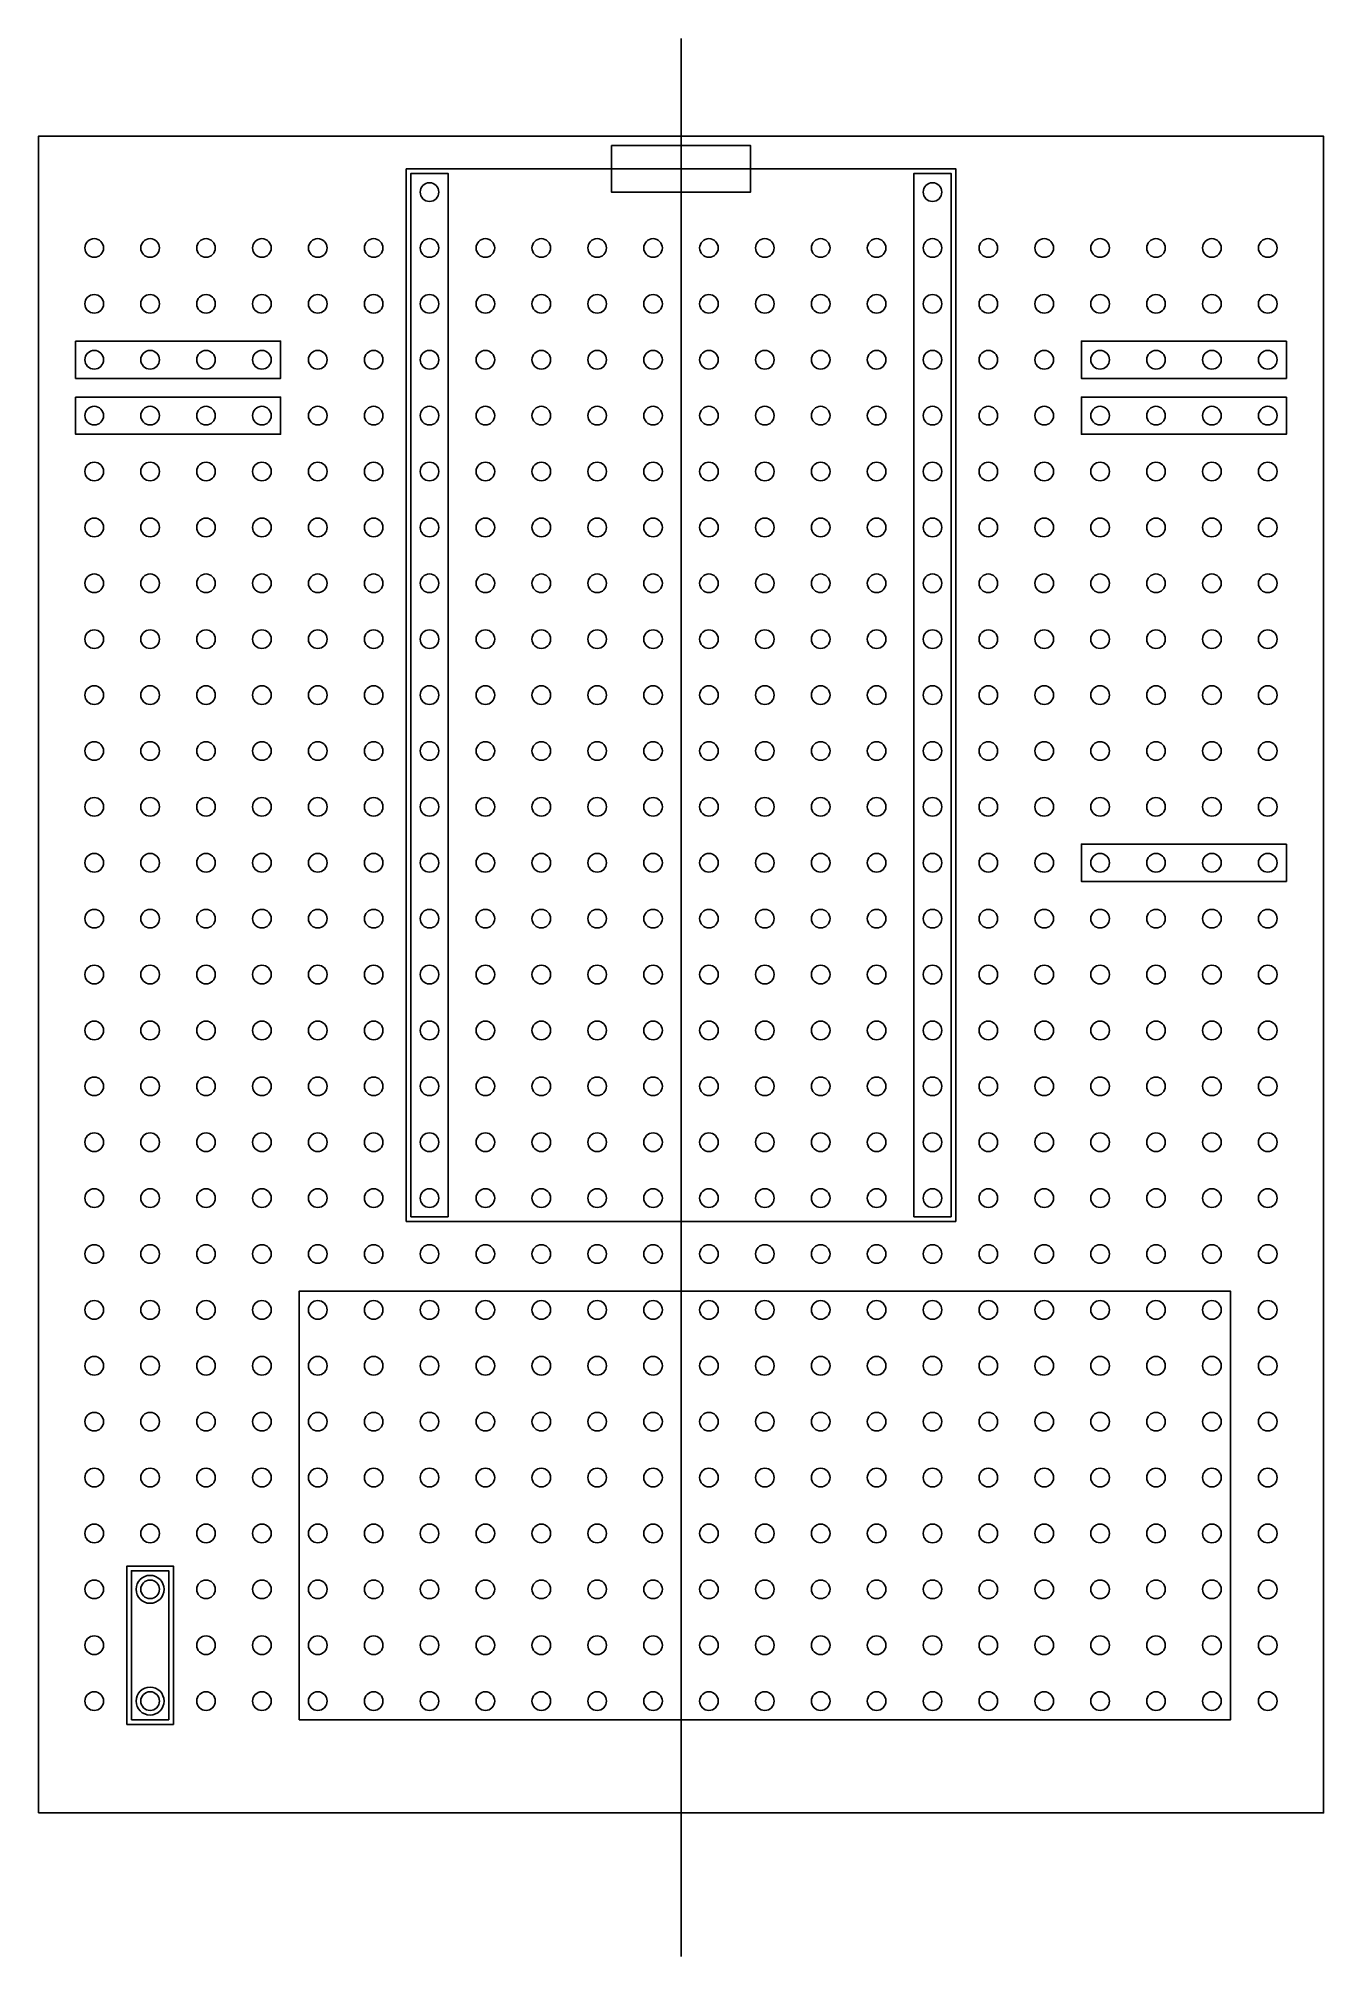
# Model space of a CAD drawing. Header units: inches. Extents: x -6 to 132, y -27 to 179.
import ezdxf

# ---------------------------------------------------------------- set-up
doc = ezdxf.new("R2010")
doc.units = ezdxf.units.IN
doc.header["$MEASUREMENT"] = 0

msp = doc.modelspace()

# ---------------------------------------------------------------- linework, layer by layer
msp.add_line((63, -27.43), (63, 178.5))
for points in [[(-6, -12), (132, -12), (132, 168), (-6, 168)], [(55.55, 167.01), (70.45, 167.01), (70.45, 161.99), (55.55, 161.99)], [(33.5, 164.5), (92.5, 164.5), (92.5, 51.5), (33.5, 51.5)], [(34, 52), (38, 52), (38, 164), (34, 164)], [(92, 52), (88, 52), (88, 164), (92, 164)], [(-2, 146), (20, 146), (20, 142), (-2, 142)], [(128, 146), (106, 146), (106, 142), (128, 142)], [(-2, 140), (20, 140), (20, 136), (-2, 136)], [(128, 140), (106, 140), (106, 136), (128, 136)], [(128, 92), (106, 92), (106, 88), (128, 88)], [(22, -2), (122, -2), (122, 44), (22, 44)], [(3.5, -2.5), (8.5, -2.5), (8.5, 14.5), (3.5, 14.5)], [(4, -2), (8, -2), (8, 14), (4, 14)]]:
    msp.add_lwpolyline(points, close=True)
for centre, radius in [((36, 162), 1), ((90, 162), 1), ((0, 156), 1), ((6, 156), 1), ((12, 156), 1), ((18, 156), 1), ((24, 156), 1), ((30, 156), 1), ((36, 156), 1), ((42, 156), 1), ((48, 156), 1), ((54, 156), 1), ((60, 156), 1), ((66, 156), 1), ((72, 156), 1), ((78, 156), 1), ((84, 156), 1), ((90, 156), 1), ((96, 156), 1), ((102, 156), 1), ((108, 156), 1), ((114, 156), 1), ((120, 156), 1), ((126, 156), 1), ((0, 150), 1), ((6, 150), 1), ((12, 150), 1), ((18, 150), 1), ((24, 150), 1), ((30, 150), 1), ((36, 150), 1), ((42, 150), 1), ((48, 150), 1), ((54, 150), 1), ((60, 150), 1), ((66, 150), 1), ((72, 150), 1), ((78, 150), 1), ((84, 150), 1), ((90, 150), 1), ((96, 150), 1), ((102, 150), 1), ((108, 150), 1), ((114, 150), 1), ((120, 150), 1), ((126, 150), 1), ((0, 144), 1), ((6, 144), 1), ((12, 144), 1), ((18, 144), 1), ((24, 144), 1), ((30, 144), 1), ((36, 144), 1), ((42, 144), 1), ((48, 144), 1), ((54, 144), 1), ((60, 144), 1), ((66, 144), 1), ((72, 144), 1), ((78, 144), 1), ((84, 144), 1), ((90, 144), 1), ((96, 144), 1), ((102, 144), 1), ((108, 144), 1), ((114, 144), 1), ((120, 144), 1), ((126, 144), 1), ((0, 138), 1), ((6, 138), 1), ((12, 138), 1), ((18, 138), 1), ((24, 138), 1), ((30, 138), 1), ((36, 138), 1), ((42, 138), 1), ((48, 138), 1), ((54, 138), 1), ((60, 138), 1), ((66, 138), 1), ((72, 138), 1), ((78, 138), 1), ((84, 138), 1), ((90, 138), 1), ((96, 138), 1), ((102, 138), 1), ((108, 138), 1), ((114, 138), 1), ((120, 138), 1), ((126, 138), 1), ((0, 132), 1), ((6, 132), 1), ((12, 132), 1), ((18, 132), 1), ((24, 132), 1), ((30, 132), 1), ((36, 132), 1), ((42, 132), 1), ((48, 132), 1), ((54, 132), 1), ((60, 132), 1), ((66, 132), 1), ((72, 132), 1), ((78, 132), 1), ((84, 132), 1), ((90, 132), 1), ((96, 132), 1), ((102, 132), 1), ((108, 132), 1), ((114, 132), 1), ((120, 132), 1), ((126, 132), 1), ((0, 126), 1), ((6, 126), 1), ((12, 126), 1), ((18, 126), 1), ((24, 126), 1), ((30, 126), 1), ((36, 126), 1), ((42, 126), 1), ((48, 126), 1), ((54, 126), 1), ((60, 126), 1), ((66, 126), 1), ((72, 126), 1), ((78, 126), 1), ((84, 126), 1), ((90, 126), 1), ((96, 126), 1), ((102, 126), 1), ((108, 126), 1), ((114, 126), 1), ((120, 126), 1), ((126, 126), 1), ((0, 120), 1), ((6, 120), 1), ((12, 120), 1), ((18, 120), 1), ((24, 120), 1), ((30, 120), 1), ((36, 120), 1), ((42, 120), 1), ((48, 120), 1), ((54, 120), 1), ((60, 120), 1), ((66, 120), 1), ((72, 120), 1), ((78, 120), 1), ((84, 120), 1), ((90, 120), 1), ((96, 120), 1), ((102, 120), 1), ((108, 120), 1), ((114, 120), 1), ((120, 120), 1), ((126, 120), 1), ((0, 114), 1), ((6, 114), 1), ((12, 114), 1), ((18, 114), 1), ((24, 114), 1), ((30, 114), 1), ((36, 114), 1), ((42, 114), 1), ((48, 114), 1), ((54, 114), 1), ((60, 114), 1), ((66, 114), 1), ((72, 114), 1), ((78, 114), 1), ((84, 114), 1), ((90, 114), 1), ((96, 114), 1), ((102, 114), 1), ((108, 114), 1), ((114, 114), 1), ((120, 114), 1), ((126, 114), 1), ((0, 108), 1), ((6, 108), 1), ((12, 108), 1), ((18, 108), 1), ((24, 108), 1), ((30, 108), 1), ((36, 108), 1), ((42, 108), 1), ((48, 108), 1), ((54, 108), 1), ((60, 108), 1), ((66, 108), 1), ((72, 108), 1), ((78, 108), 1), ((84, 108), 1), ((90, 108), 1), ((96, 108), 1), ((102, 108), 1), ((108, 108), 1), ((114, 108), 1), ((120, 108), 1), ((126, 108), 1), ((0, 102), 1), ((6, 102), 1), ((12, 102), 1), ((18, 102), 1), ((24, 102), 1), ((30, 102), 1), ((36, 102), 1), ((42, 102), 1), ((48, 102), 1), ((54, 102), 1), ((60, 102), 1), ((66, 102), 1), ((72, 102), 1), ((78, 102), 1), ((84, 102), 1), ((90, 102), 1), ((96, 102), 1), ((102, 102), 1), ((108, 102), 1), ((114, 102), 1), ((120, 102), 1), ((126, 102), 1), ((0, 96), 1), ((6, 96), 1), ((12, 96), 1), ((18, 96), 1), ((24, 96), 1), ((30, 96), 1), ((36, 96), 1), ((42, 96), 1), ((48, 96), 1), ((54, 96), 1), ((60, 96), 1), ((66, 96), 1), ((72, 96), 1), ((78, 96), 1), ((84, 96), 1), ((90, 96), 1), ((96, 96), 1), ((102, 96), 1), ((108, 96), 1), ((114, 96), 1), ((120, 96), 1), ((126, 96), 1), ((0, 90), 1), ((6, 90), 1), ((12, 90), 1), ((18, 90), 1), ((24, 90), 1), ((30, 90), 1), ((36, 90), 1), ((42, 90), 1), ((48, 90), 1), ((54, 90), 1), ((60, 90), 1), ((66, 90), 1), ((72, 90), 1), ((78, 90), 1), ((84, 90), 1), ((90, 90), 1), ((96, 90), 1), ((102, 90), 1), ((108, 90), 1), ((114, 90), 1), ((120, 90), 1), ((126, 90), 1), ((0, 84), 1), ((6, 84), 1), ((12, 84), 1), ((18, 84), 1), ((24, 84), 1), ((30, 84), 1), ((36, 84), 1), ((42, 84), 1), ((48, 84), 1), ((54, 84), 1), ((60, 84), 1), ((66, 84), 1), ((72, 84), 1), ((78, 84), 1), ((84, 84), 1), ((90, 84), 1), ((96, 84), 1), ((102, 84), 1), ((108, 84), 1), ((114, 84), 1), ((120, 84), 1), ((126, 84), 1), ((0, 78), 1), ((6, 78), 1), ((12, 78), 1), ((18, 78), 1), ((24, 78), 1), ((30, 78), 1), ((36, 78), 1), ((42, 78), 1), ((48, 78), 1), ((54, 78), 1), ((60, 78), 1), ((66, 78), 1), ((72, 78), 1), ((78, 78), 1), ((84, 78), 1), ((90, 78), 1), ((96, 78), 1), ((102, 78), 1), ((108, 78), 1), ((114, 78), 1), ((120, 78), 1), ((126, 78), 1), ((0, 72), 1), ((6, 72), 1), ((12, 72), 1), ((18, 72), 1), ((24, 72), 1), ((30, 72), 1), ((36, 72), 1), ((42, 72), 1), ((48, 72), 1), ((54, 72), 1), ((60, 72), 1), ((66, 72), 1), ((72, 72), 1), ((78, 72), 1), ((84, 72), 1), ((90, 72), 1), ((96, 72), 1), ((102, 72), 1), ((108, 72), 1), ((114, 72), 1), ((120, 72), 1), ((126, 72), 1), ((0, 66), 1), ((6, 66), 1), ((12, 66), 1), ((18, 66), 1), ((24, 66), 1), ((30, 66), 1), ((36, 66), 1), ((42, 66), 1), ((48, 66), 1), ((54, 66), 1), ((60, 66), 1), ((66, 66), 1), ((72, 66), 1), ((78, 66), 1), ((84, 66), 1), ((90, 66), 1), ((96, 66), 1), ((102, 66), 1), ((108, 66), 1), ((114, 66), 1), ((120, 66), 1), ((126, 66), 1), ((0, 60), 1), ((6, 60), 1), ((12, 60), 1), ((18, 60), 1), ((24, 60), 1), ((30, 60), 1), ((36, 60), 1), ((42, 60), 1), ((48, 60), 1), ((54, 60), 1), ((60, 60), 1), ((66, 60), 1), ((72, 60), 1), ((78, 60), 1), ((84, 60), 1), ((90, 60), 1), ((96, 60), 1), ((102, 60), 1), ((108, 60), 1), ((114, 60), 1), ((120, 60), 1), ((126, 60), 1), ((0, 54), 1), ((6, 54), 1), ((12, 54), 1), ((18, 54), 1), ((24, 54), 1), ((30, 54), 1), ((36, 54), 1), ((42, 54), 1), ((48, 54), 1), ((54, 54), 1), ((60, 54), 1), ((66, 54), 1), ((72, 54), 1), ((78, 54), 1), ((84, 54), 1), ((90, 54), 1), ((96, 54), 1), ((102, 54), 1), ((108, 54), 1), ((114, 54), 1), ((120, 54), 1), ((126, 54), 1), ((0, 48), 1), ((6, 48), 1), ((12, 48), 1), ((18, 48), 1), ((24, 48), 1), ((30, 48), 1), ((36, 48), 1), ((42, 48), 1), ((48, 48), 1), ((54, 48), 1), ((60, 48), 1), ((66, 48), 1), ((72, 48), 1), ((78, 48), 1), ((84, 48), 1), ((90, 48), 1), ((96, 48), 1), ((102, 48), 1), ((108, 48), 1), ((114, 48), 1), ((120, 48), 1), ((126, 48), 1), ((0, 42), 1), ((6, 42), 1), ((12, 42), 1), ((18, 42), 1), ((24, 42), 1), ((30, 42), 1), ((36, 42), 1), ((42, 42), 1), ((48, 42), 1), ((54, 42), 1), ((60, 42), 1), ((66, 42), 1), ((72, 42), 1), ((78, 42), 1), ((84, 42), 1), ((90, 42), 1), ((96, 42), 1), ((102, 42), 1), ((108, 42), 1), ((114, 42), 1), ((120, 42), 1), ((126, 42), 1), ((0, 36), 1), ((6, 36), 1), ((12, 36), 1), ((18, 36), 1), ((24, 36), 1), ((30, 36), 1), ((36, 36), 1), ((42, 36), 1), ((48, 36), 1), ((54, 36), 1), ((60, 36), 1), ((66, 36), 1), ((72, 36), 1), ((78, 36), 1), ((84, 36), 1), ((90, 36), 1), ((96, 36), 1), ((102, 36), 1), ((108, 36), 1), ((114, 36), 1), ((120, 36), 1), ((126, 36), 1), ((0, 30), 1), ((6, 30), 1), ((12, 30), 1), ((18, 30), 1), ((24, 30), 1), ((30, 30), 1), ((36, 30), 1), ((42, 30), 1), ((48, 30), 1), ((54, 30), 1), ((60, 30), 1), ((66, 30), 1), ((72, 30), 1), ((78, 30), 1), ((84, 30), 1), ((90, 30), 1), ((96, 30), 1), ((102, 30), 1), ((108, 30), 1), ((114, 30), 1), ((120, 30), 1), ((126, 30), 1), ((0, 24), 1), ((6, 24), 1), ((12, 24), 1), ((18, 24), 1), ((24, 24), 1), ((30, 24), 1), ((36, 24), 1), ((42, 24), 1), ((48, 24), 1), ((54, 24), 1), ((60, 24), 1), ((66, 24), 1), ((72, 24), 1), ((78, 24), 1), ((84, 24), 1), ((90, 24), 1), ((96, 24), 1), ((102, 24), 1), ((108, 24), 1), ((114, 24), 1), ((120, 24), 1), ((126, 24), 1), ((0, 18), 1), ((6, 18), 1), ((12, 18), 1), ((18, 18), 1), ((24, 18), 1), ((30, 18), 1), ((36, 18), 1), ((42, 18), 1), ((48, 18), 1), ((54, 18), 1), ((60, 18), 1), ((66, 18), 1), ((72, 18), 1), ((78, 18), 1), ((84, 18), 1), ((90, 18), 1), ((96, 18), 1), ((102, 18), 1), ((108, 18), 1), ((114, 18), 1), ((120, 18), 1), ((126, 18), 1), ((0, 12), 1), ((6, 12), 1.5), ((6, 12), 1), ((12, 12), 1), ((18, 12), 1), ((24, 12), 1), ((30, 12), 1), ((36, 12), 1), ((42, 12), 1), ((48, 12), 1), ((54, 12), 1), ((60, 12), 1), ((66, 12), 1), ((72, 12), 1), ((78, 12), 1), ((84, 12), 1), ((90, 12), 1), ((96, 12), 1), ((102, 12), 1), ((108, 12), 1), ((114, 12), 1), ((120, 12), 1), ((126, 12), 1), ((0, 6), 1), ((12, 6), 1), ((18, 6), 1), ((24, 6), 1), ((30, 6), 1), ((36, 6), 1), ((42, 6), 1), ((48, 6), 1), ((54, 6), 1), ((60, 6), 1), ((66, 6), 1), ((72, 6), 1), ((78, 6), 1), ((84, 6), 1), ((90, 6), 1), ((96, 6), 1), ((102, 6), 1), ((108, 6), 1), ((114, 6), 1), ((120, 6), 1), ((126, 6), 1), ((0, 0), 1), ((6, 0), 1.5), ((6, 0), 1), ((12, 0), 1), ((18, 0), 1), ((24, 0), 1), ((30, 0), 1), ((36, 0), 1), ((42, 0), 1), ((48, 0), 1), ((54, 0), 1), ((60, 0), 1), ((66, 0), 1), ((72, 0), 1), ((78, 0), 1), ((84, 0), 1), ((90, 0), 1), ((96, 0), 1), ((102, 0), 1), ((108, 0), 1), ((114, 0), 1), ((120, 0), 1), ((126, 0), 1)]:
    msp.add_circle(centre, radius)

doc.saveas('drawing.dxf')
